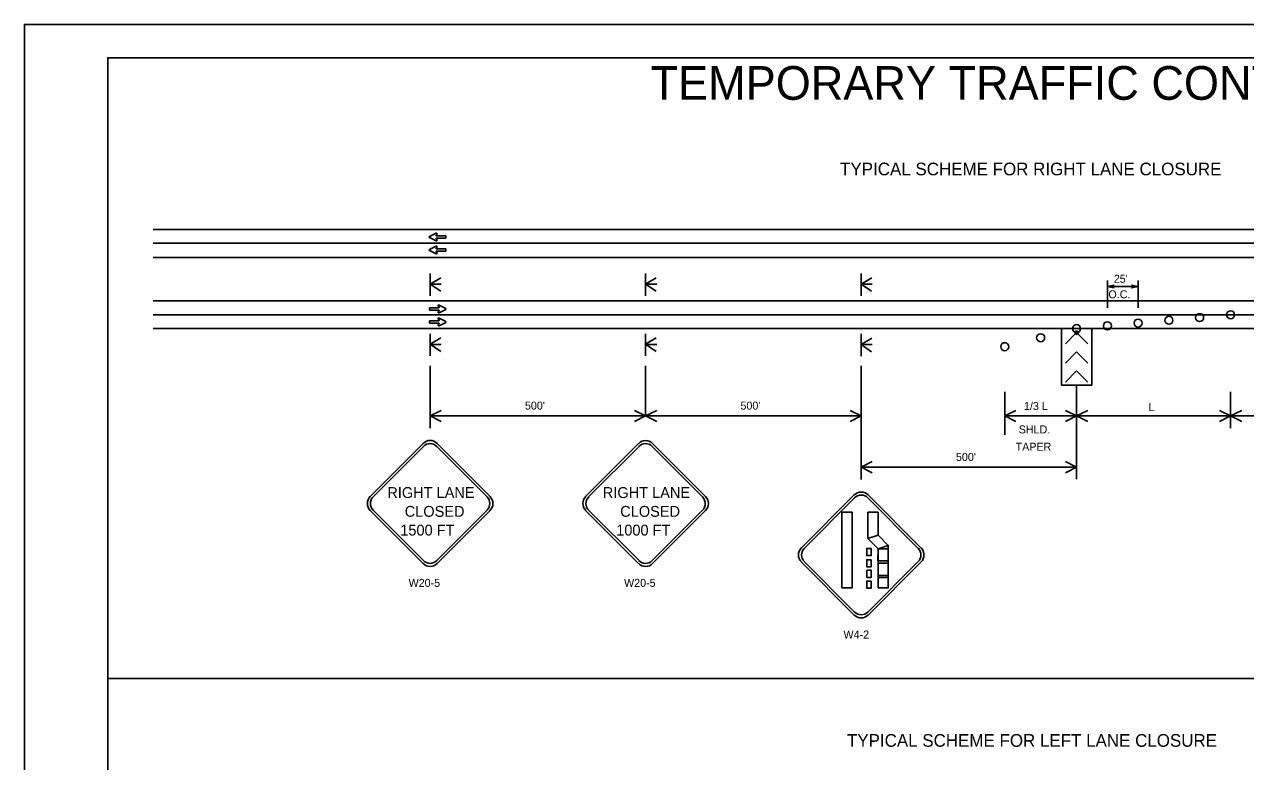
# Model space of a CAD drawing. Extents: x 0 to 34, y 0 to 22.
# Drawn here: x 0 to 18.31, y 10.94 to 22 of the extents above; entities that cross this region are included whole.
import ezdxf

# ---------------------------------------------------------------- set-up
doc = ezdxf.new("R2010")
doc.units = 0
for name, color, linetype in [('ANNO-SHT', 7, 'Continuous'), ('Level 1', 7, 'Continuous'), ('Level 32', 7, 'Continuous'), ('PlotBorder', 7, 'Continuous'), ('SHADE-GENERIC', 7, 'Continuous'), ('SHT-BNDRY', 7, 'Continuous'), ('SHT-FENCE', 7, 'Continuous')]:
    doc.layers.add(name, color=color, linetype=linetype)

msp = doc.modelspace()

# ---------------------------------------------------------------- linework, layer by layer
at = {"layer": 'Level 1'}
for p, q in [((1.928, 18.922), (31.479, 18.922)), ((6.074, 18.819), (6.174, 18.869)), ((6.169, 18.867), (6.169, 18.867)), ((1.928, 18.718), (31.479, 18.718)), ((6.074, 18.803), (6.174, 18.752)), ((6.186, 18.856), (6.172, 18.835)), ((6.186, 18.766), (6.172, 18.787)), ((6.316, 18.83), (6.175, 18.83)), ((6.316, 18.792), (6.175, 18.792)), ((6.316, 18.83), (6.316, 18.792)), ((1.928, 18.505), (31.479, 18.505)), ((6.074, 18.624), (6.174, 18.675)), ((6.074, 18.608), (6.174, 18.558)), ((6.169, 18.672), (6.169, 18.672)), ((6.186, 18.661), (6.172, 18.64)), ((6.186, 18.571), (6.172, 18.592)), ((6.316, 18.635), (6.175, 18.635)), ((6.316, 18.598), (6.175, 18.598)), ((6.316, 18.635), (6.316, 18.598)), ((6.083, 18.264), (6.083, 18.097)), ((6.083, 18.105), (6.243, 18.2)), ((9.314, 18.264), (9.314, 18.097)), ((9.314, 18.105), (9.474, 18.2)), ((12.545, 18.264), (12.545, 18.097)), ((12.545, 18.105), (12.705, 18.2)), ((16.237, 17.747), (16.237, 18.159)), ((16.698, 17.747), (16.698, 18.159)), ((6.083, 18.105), (6.241, 17.997)), ((6.083, 18.102), (6.249, 18.102)), ((6.083, 18.097), (6.083, 17.93)), ((9.314, 18.105), (9.472, 17.997)), ((9.314, 18.102), (9.48, 18.102)), ((9.314, 18.097), (9.314, 17.93)), ((12.545, 18.105), (12.703, 17.997)), ((12.545, 18.102), (12.711, 18.102)), ((12.545, 18.097), (12.545, 17.93)), ((16.337, 18.088), (16.237, 18.068)), ((16.237, 18.068), (16.698, 18.068)), ((16.237, 18.068), (16.337, 18.047)), ((16.296, 18.068), (16.337, 18.088)), ((16.337, 18.047), (16.296, 18.068)), ((16.698, 18.068), (16.598, 18.089)), ((16.598, 18.089), (16.639, 18.068)), ((16.639, 18.068), (16.598, 18.048)), ((16.598, 18.048), (16.698, 18.068)), ((1.928, 17.854), (31.479, 17.854)), ((6.083, 17.93), (6.083, 17.93)), ((6.204, 17.777), (6.218, 17.757)), ((6.316, 17.741), (6.216, 17.791)), ((6.222, 17.788), (6.222, 17.788)), ((9.314, 17.93), (9.314, 17.93)), ((12.545, 17.93), (12.545, 17.93)), ((1.928, 17.646), (31.479, 17.646)), ((6.074, 17.751), (6.215, 17.751)), ((6.074, 17.751), (6.074, 17.714)), ((6.074, 17.714), (6.215, 17.714)), ((6.204, 17.687), (6.218, 17.708)), ((6.204, 17.583), (6.218, 17.562)), ((6.316, 17.724), (6.216, 17.674)), ((6.316, 17.546), (6.216, 17.596)), ((6.222, 17.593), (6.222, 17.593)), ((1.928, 17.437), (31.479, 17.437)), ((6.074, 17.556), (6.215, 17.556)), ((6.074, 17.556), (6.074, 17.519)), ((6.074, 17.519), (6.215, 17.519)), ((6.204, 17.492), (6.218, 17.513)), ((6.316, 17.529), (6.216, 17.479)), ((15.549, 16.59), (15.549, 17.438)), ((15.549, 17.438), (16.003, 17.438)), ((16.003, 17.438), (16.003, 16.59)), ((6.083, 17.361), (6.083, 17.194)), ((6.083, 17.202), (6.243, 17.297)), ((9.314, 17.361), (9.314, 17.194)), ((9.314, 17.202), (9.474, 17.297)), ((12.545, 17.358), (12.545, 17.191)), ((12.545, 17.199), (12.705, 17.294)), ((15.61, 17.21), (15.776, 17.377)), ((15.776, 17.377), (15.942, 17.21)), ((6.083, 17.202), (6.241, 17.094)), ((6.083, 17.199), (6.249, 17.199)), ((6.083, 17.194), (6.083, 17.027)), ((9.314, 17.202), (9.472, 17.094)), ((9.314, 17.199), (9.48, 17.199)), ((9.314, 17.194), (9.314, 17.027)), ((12.545, 17.199), (12.703, 17.091)), ((12.545, 17.197), (12.711, 17.197)), ((12.545, 17.191), (12.545, 17.024)), ((15.61, 16.92), (15.776, 17.087)), ((15.776, 17.087), (15.942, 16.92)), ((6.083, 17.027), (6.083, 17.027)), ((6.083, 16.881), (6.083, 15.944)), ((9.314, 17.027), (9.314, 17.027)), ((9.314, 16.881), (9.314, 16.129)), ((12.545, 17.024), (12.545, 17.024)), ((12.545, 16.881), (12.545, 15.174)), ((15.61, 16.636), (15.776, 16.803)), ((15.776, 16.803), (15.942, 16.636)), ((14.699, 16.489), (14.699, 15.846)), ((16.003, 16.59), (15.549, 16.59)), ((15.776, 16.59), (15.776, 15.178)), ((18.085, 16.489), (18.085, 15.942)), ((6.083, 16.129), (6.083, 16.128)), ((6.083, 16.128), (12.545, 16.128)), ((9.314, 16.129), (9.314, 16.128)), ((14.699, 16.128), (19.858, 16.128)), ((5.184, 14.918), (5.978, 15.715)), ((5.229, 14.913), (5.983, 15.67)), ((6.182, 15.67), (6.936, 14.913)), ((6.187, 15.715), (6.981, 14.918)), ((8.415, 14.918), (9.209, 15.715)), ((8.46, 14.913), (9.215, 15.67)), ((9.413, 15.67), (10.167, 14.913)), ((9.418, 15.715), (10.212, 14.918)), ((11.648, 14.146), (12.442, 14.943)), ((11.693, 14.141), (12.447, 14.898)), ((12.646, 14.898), (13.4, 14.141)), ((12.651, 14.943), (13.445, 14.146)), ((5.978, 13.912), (5.184, 14.709)), ((5.983, 13.957), (5.229, 14.714)), ((6.936, 14.714), (6.182, 13.957)), ((6.981, 14.709), (6.187, 13.912)), ((9.209, 13.912), (8.415, 14.709)), ((9.215, 13.957), (8.46, 14.714)), ((10.167, 14.714), (9.413, 13.957)), ((10.212, 14.709), (9.418, 13.912)), ((12.442, 13.14), (11.648, 13.937)), ((12.447, 13.185), (11.693, 13.942)), ((13.4, 13.942), (12.646, 13.185)), ((13.445, 13.937), (12.651, 13.14)), ((1.25, 12.186), (27.461, 12.186))]:
    msp.add_line(p, q, dxfattribs=at)
for points in [[(6.249, 16.211), (6.083, 16.128), (6.249, 16.044)], [(9.148, 16.044), (9.314, 16.128), (9.148, 16.211)], [(9.48, 16.211), (9.314, 16.128), (9.48, 16.044)], [(12.379, 16.044), (12.545, 16.128), (12.379, 16.211)], [(14.865, 16.211), (14.699, 16.128), (14.865, 16.044)], [(15.61, 16.044), (15.776, 16.128), (15.61, 16.211)], [(15.942, 16.211), (15.776, 16.128), (15.942, 16.044)], [(17.918, 16.044), (18.085, 16.128), (17.918, 16.211)], [(18.251, 16.211), (18.085, 16.128), (18.251, 16.044)], [(12.711, 15.443), (12.545, 15.359), (12.711, 15.276)], [(15.61, 15.276), (15.776, 15.359), (15.61, 15.443)]]:
    msp.add_lwpolyline(points, dxfattribs=at)
for centre, major_axis, start_param, end_param in [((6.178, 18.861), (0, 0.00927), 4.124176, 6.746623), ((6.078, 18.811), (0, -0.00927), 3.604777, 5.819581), ((6.175, 18.833), (0, -0.00371), 4.123532, 6.282975), ((6.175, 18.789), (0, -0.00371), 3.141383, 5.300826), ((6.178, 18.761), (0, -0.00927), 5.819328, 8.441774), ((6.178, 18.666), (0, 0.00927), 4.124176, 6.746623), ((6.078, 18.616), (0, -0.00927), 3.604777, 5.819581), ((6.175, 18.638), (0, -0.00371), 4.123532, 6.282975), ((6.175, 18.594), (0, -0.00371), 3.141383, 5.300826), ((6.178, 18.566), (0, -0.00927), 5.819328, 8.441774), ((6.212, 17.783), (0, -0.00927), 2.678155, 5.300602), ((6.212, 17.682), (0, -0.00927), 4.124596, 6.747043), ((6.212, 17.588), (0, -0.00927), 2.678155, 5.300602), ((6.215, 17.755), (0, 0.00371), 3.141803, 5.301246), ((6.215, 17.71), (0, 0.00371), 4.123952, 6.283395), ((6.312, 17.732), (0, -0.00927), 0.463604, 2.678408), ((6.212, 17.487), (0, -0.00927), 4.124596, 6.747043), ((6.215, 17.56), (0, 0.00371), 3.141803, 5.301246), ((6.215, 17.515), (0, 0.00371), 4.123952, 6.283395), ((6.312, 17.538), (0, -0.00927), 0.463604, 2.678408), ((6.083, 15.611), (0, 0.148), 5.497787, 7.068583), ((9.314, 15.61), (0, 0.148), 5.497787, 7.068583), ((6.083, 15.571), (0, 0.141), 5.497787, 7.068583), ((9.314, 15.571), (0, 0.141), 5.497787, 7.068583), ((5.289, 14.814), (0, -0.148), 3.926991, 5.497787), ((5.328, 14.814), (0, -0.141), 3.926991, 5.497787), ((6.837, 14.814), (0, 0.141), 3.926991, 5.497787), ((6.876, 14.814), (0, 0.148), 3.926991, 5.497787), ((8.52, 14.814), (0, -0.148), 3.926991, 5.497787), ((8.56, 14.813), (0, -0.141), 3.926991, 5.497787), ((10.068, 14.813), (0, 0.141), 3.926991, 5.497787), ((10.108, 14.814), (0, 0.148), 3.926991, 5.497787), ((12.547, 14.838), (0, -0.148), 2.356194, 3.926991), ((12.547, 14.799), (0, -0.141), 2.356194, 3.926991), ((11.753, 14.042), (0, -0.148), 3.926991, 5.497787), ((11.793, 14.042), (0, -0.141), 3.926991, 5.497787), ((13.301, 14.042), (0, 0.141), 3.926991, 5.497787), ((13.34, 14.042), (0, 0.148), 3.926991, 5.497787), ((6.083, 14.057), (0, 0.141), 2.356194, 3.926991), ((9.314, 14.056), (0, 0.141), 2.356194, 3.926991), ((6.083, 14.017), (0, 0.148), 2.356194, 3.926991), ((9.314, 14.017), (0, 0.148), 2.356194, 3.926991), ((12.547, 13.285), (0, -0.141), 5.497787, 7.068583), ((12.547, 13.245), (0, -0.148), 5.497787, 7.068583)]:
    msp.add_ellipse(centre, major_axis=major_axis, ratio=0.996122, start_param=start_param, end_param=end_param, dxfattribs=at)
msp.add_ellipse((15.776, 17.377), major_axis=(0, 0.0271), ratio=0.996122, dxfattribs=at)
at = {"layer": 'Level 32'}
msp.add_line((15.776, 15.359), (12.545, 15.359), dxfattribs=at)
at = {"layer": 'PlotBorder'}
msp.add_lwpolyline([(0, 0.001), (34, 0.001), (34, 22.001), (0, 22.001)], close=True, dxfattribs=at)
at = {"layer": 'SHADE-GENERIC'}
for p, q in [((6.174, 18.869), (6.074, 18.819)), ((6.074, 18.803), (6.174, 18.752)), ((6.172, 18.835), (6.186, 18.856)), ((6.186, 18.766), (6.172, 18.787)), ((6.316, 18.83), (6.175, 18.83)), ((6.175, 18.792), (6.316, 18.792)), ((6.316, 18.792), (6.316, 18.83)), ((6.174, 18.675), (6.074, 18.624)), ((6.074, 18.608), (6.174, 18.558)), ((6.172, 18.64), (6.186, 18.661)), ((6.186, 18.571), (6.172, 18.592)), ((6.316, 18.635), (6.175, 18.635)), ((6.175, 18.598), (6.316, 18.598)), ((6.316, 18.598), (6.316, 18.635)), ((6.218, 17.757), (6.204, 17.777)), ((6.216, 17.791), (6.316, 17.741)), ((6.074, 17.714), (6.074, 17.751)), ((6.074, 17.751), (6.215, 17.751)), ((6.215, 17.714), (6.074, 17.714)), ((6.204, 17.687), (6.218, 17.708)), ((6.218, 17.562), (6.204, 17.583)), ((6.316, 17.724), (6.216, 17.674)), ((6.216, 17.596), (6.316, 17.546)), ((6.074, 17.519), (6.074, 17.556)), ((6.074, 17.556), (6.215, 17.556)), ((6.215, 17.519), (6.074, 17.519)), ((6.204, 17.492), (6.218, 17.513)), ((6.316, 17.529), (6.216, 17.479))]:
    msp.add_line(p, q, dxfattribs=at)
for points in [[(12.409, 14.683), (12.258, 14.683), (12.258, 13.547), (12.409, 13.547)], [(12.802, 14.682), (12.648, 14.682), (12.647, 14.289), (12.801, 14.338)], [(12.647, 14.289), (12.801, 14.338), (12.951, 14.184), (12.801, 14.134)], [(12.696, 14.139), (12.63, 14.139), (12.63, 14.033), (12.696, 14.033)], [(12.8, 14.134), (12.951, 14.184), (12.951, 13.953), (12.798, 13.953)], [(12.801, 13.547), (12.949, 13.547), (12.949, 14.134), (12.801, 14.134)], [(12.696, 13.971), (12.63, 13.971), (12.63, 13.864), (12.696, 13.864)], [(12.801, 13.917), (12.951, 13.917), (12.951, 13.731), (12.8, 13.731)], [(12.63, 13.811), (12.696, 13.811), (12.696, 13.704), (12.63, 13.704)], [(12.696, 13.65), (12.63, 13.65), (12.63, 13.544), (12.696, 13.544)], [(12.802, 13.705), (12.952, 13.705), (12.951, 13.547), (12.801, 13.547)]]:
    msp.add_lwpolyline(points, close=True, dxfattribs=at)
for centre, major_axis, start_param, end_param in [((6.178, 18.861), (0, 0.00927), 4.124176, 6.746623), ((6.078, 18.811), (0, -0.00927), 3.604777, 5.819581), ((6.178, 18.761), (0, -0.00927), 5.819328, 8.441774), ((6.178, 18.666), (0, 0.00927), 4.124176, 6.746623), ((6.078, 18.616), (0, -0.00927), 3.604777, 5.819581), ((6.175, 18.638), (0, -0.00371), 4.123532, 6.282975), ((6.175, 18.594), (0, -0.00371), 3.141383, 5.300826), ((6.178, 18.566), (0, -0.00927), 5.819328, 8.441774), ((6.212, 17.783), (0, -0.00927), 2.678155, 5.300602), ((6.212, 17.682), (0, -0.00927), 4.124596, 6.747043), ((6.212, 17.588), (0, -0.00927), 2.678155, 5.300602), ((6.312, 17.732), (0, -0.00927), 0.463604, 2.678408), ((6.212, 17.487), (0, -0.00927), 4.124596, 6.747043), ((6.215, 17.56), (0, 0.00371), 3.141803, 5.301246), ((6.215, 17.515), (0, 0.00371), 4.123952, 6.283395), ((6.312, 17.538), (0, -0.00927), 0.463604, 2.678408)]:
    msp.add_ellipse(centre, major_axis=major_axis, ratio=0.996122, start_param=start_param, end_param=end_param, dxfattribs=at)
for centre in [(16.698, 17.521), (17.16, 17.562), (17.621, 17.604), (18.085, 17.646), (15.776, 17.437), (16.237, 17.479), (14.699, 17.166), (15.237, 17.301)]:
    msp.add_ellipse(centre, major_axis=(0, 0.0602), ratio=0.996122, dxfattribs=at)
at = {"layer": 'SHT-BNDRY'}
msp.add_lwpolyline([(1.25, 0.501), (33.5, 0.501), (33.5, 21.501), (1.25, 21.501)], close=True, dxfattribs=at)
at = {"layer": 'SHT-FENCE'}
msp.add_lwpolyline([(0, 22.001), (34, 22.001), (34, 0.001), (0, 0.001)], close=True, dxfattribs=at)

# ---------------------------------------------------------------- texts
at = {"layer": 'ANNO-SHT'}
msp.add_text('TEMPORARY TRAFFIC CONTROL PLAN SHEET', height=0.50546, dxfattribs=at).set_placement((9.387, 20.87))
at = {"layer": 'Level 1'}
for s, height, p in [('TYPICAL SCHEME FOR RIGHT LANE CLOSURE', 0.19, (12.23, 19.737)), ("25'", 0.12, (16.333, 18.125)), ('O.C.', 0.12, (16.253, 17.892)), ("500'", 0.12, (7.505, 16.222)), ("500'", 0.12, (10.736, 16.222)), ('1/3 L', 0.12, (14.987, 16.216)), ('L', 0.12, (16.855, 16.199)), ('SHLD.', 0.12, (14.908, 15.865)), ("500'", 0.12, (13.967, 15.452)), ('TAPER', 0.12, (14.862, 15.605)), ('RIGHT LANE', 0.1631, (5.441, 14.896)), ('RIGHT LANE', 0.1631, (8.672, 14.896)), ('CLOSED', 0.1631, (5.702, 14.614)), ('CLOSED', 0.1631, (8.933, 14.614)), (' 1500 FT', 0.1631, (5.575, 14.333)), ('1000 FT', 0.1631, (8.873, 14.333)), ('W20-5', 0.12, (5.76, 13.563)), ('W20-5', 0.12, (8.991, 13.563)), ('W4-2', 0.12, (12.281, 12.788)), ('TYPICAL SCHEME FOR LEFT LANE CLOSURE', 0.19, (12.333, 11.164))]:
    msp.add_text(s, height=height, dxfattribs=at).set_placement(p)

doc.saveas('drawing.dxf')
